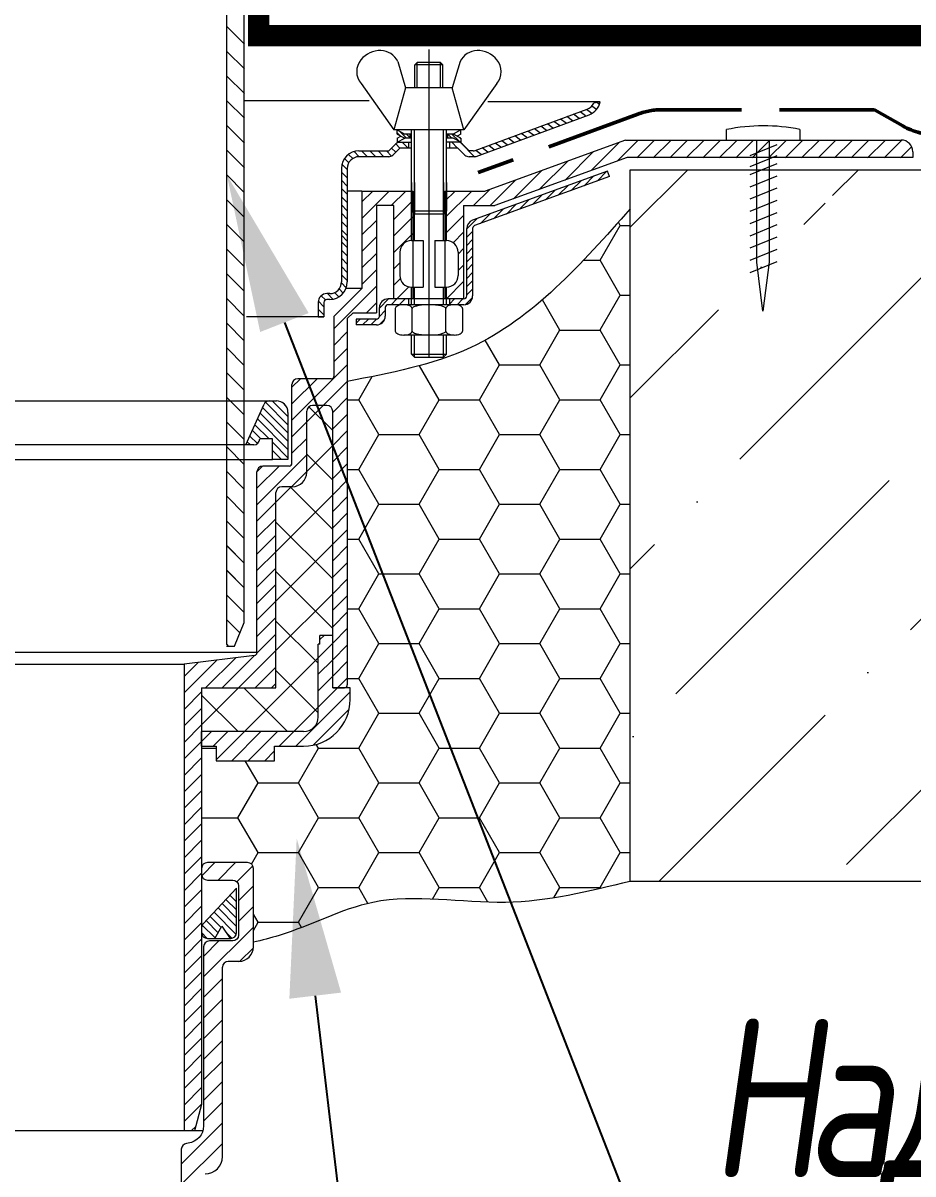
# Model space of a CAD drawing. Header units: millimetres. Extents: x 77165 to 11476408, y -193619 to 427745.
# Drawn here: x 394020 to 394722, y 386818 to 387726 of the extents above; entities that cross this region are included whole.
import ezdxf
from ezdxf import colors
from ezdxf.entities.mleader import LeaderData, LeaderLine
from ezdxf.math import Vec2, Vec3

# ---------------------------------------------------------------- set-up
doc = ezdxf.new("R2010")
doc.units = ezdxf.units.MM
doc.linetypes.add('ГОСТ 2.303 4', pattern=[7, 5, -2, 0])
doc.layers.add('АР_Кровельный аэратор', color=250, linetype='Continuous')
doc.layers.add('Штриховка', color=253, linetype='Continuous', lineweight=13)
doc.styles.add('Архитект', font='isocpeur.ttf', dxfattribs={"width": 0.8, "oblique": 8})

msp = doc.modelspace()

# ---------------------------------------------------------------- hatches: boundary and pattern name
at = {"layer": 'АР_Кровельный аэратор', "lineweight": 15}
h = msp.add_hatch(dxfattribs=at)
h.set_pattern_fill('ANSI36', color=256, scale=30, style=0)
h.set_pattern_definition([(45, (-416449.63, 161904.75), (50.513941, 185.217782), [238.125, -47.625, 0, -47.625])])
h.paths.add_polyline_path([(396405.36929, 387048.99905), (396405.36929, 387610.59651), (394665.42928, 387610.59651), (394658.68576, 387607.83913), (394658.68576, 387585.34174), (394655.6997, 387561.45328), (394652.71365, 387585.34174), (394652.71365, 387610.59651), (394498.97361, 387610.59651), (394498.98108, 387048.99905)])
h = msp.add_hatch(dxfattribs=at)
h.set_pattern_fill('HONEY', color=256, scale=10, style=0)
h.set_pattern_definition([(0, (-415419.628, 161766.898), (47.625, 27.49630645), [31.75, -63.5]), (120, (-415419.628, 161766.898), (-47.6249999, 27.4963066), [31.75, -63.5]), (60, (-415419.628, 161766.898), (1e-07, 54.9926131), [-63.5, 31.75])])
edge = h.paths.add_edge_path()
edge.add_spline(control_points=[(394498.97361, 387579.64516), (394460.65773, 387536.42896), (394399.13654, 387467.03967), (394309.57936, 387449.99331), (394275.79909, 387443.56356)], knot_values=[0, 0, 0, 0, 5.95344387, 9.559038453, 9.559038453, 9.559038453, 9.559038453], degree=3, periodic=0)
edge.add_line((394275.79909, 387443.56356), (394275.79909, 387203.99417))
edge.add_arc((394273.4994, 387203.99417), 2.29969, -90, 0, ccw=False)
edge.add_line((394273.4994, 387201.69448), (394278.0972, 387201.69448))
edge.add_line((394278.0972, 387201.69448), (394278.0972, 387192.49571))
edge.add_arc((394241.30213, 387192.49571), 36.79506, -90, 0, ccw=False)
edge.add_line((394241.30213, 387155.70065), (394218.27114, 387155.70065))
edge.add_line((394218.27114, 387155.70065), (394218.27114, 387144.20219))
edge.add_line((394218.27114, 387144.20219), (394171.57302, 387144.20219))
edge.add_line((394171.57302, 387144.20219), (394172.27139, 387144.90056))
edge.add_line((394172.27139, 387144.90056), (394172.27139, 387155.70065))
edge.add_line((394172.27139, 387155.70065), (394160.81451, 387155.70065))
edge.add_line((394160.81451, 387155.70065), (394160.81451, 387059.19226))
edge.add_arc((394165.41389, 387059.19226), 4.59938, 90, 180, ccw=False)
edge.add_line((394165.41389, 387063.79164), (394197.0985, 387063.79164))
edge.add_arc((394197.0985, 387059.19226), 4.59938, 0, 90, ccw=False)
edge.add_line((394201.69788, 387059.19226), (394201.69788, 387000.88088))
edge.add_spline(control_points=[(394201.69788, 387000.88088), (394208.50913, 387002.5603), (394240.70086, 387010.49766), (394302.52895, 387044.86292), (394390.81236, 387026.52849), (394449.17362, 387037.28482), (394473.13233, 387042.7838)], knot_values=[0.944337172, 0.944337172, 0.944337172, 0.944337172, 1.696341295, 4.498502558, 8.229353877, 10.851774919, 10.851774919, 10.851774919, 10.851774919], degree=3, periodic=0)
edge.add_line((394473.13233, 387042.7838), (394449.68911, 387073.58041))
edge.add_arc((394444.10311, 387073.58041), 5.586, -180, 0, ccw=False)
edge.add_arc((394444.10311, 387073.58041), 5.586, 0, 180, ccw=False)
edge.add_line((394449.68911, 387073.58041), (394473.13233, 387042.7838))
edge.add_spline(control_points=[(394473.13233, 387042.7838), (394481.7599, 387044.76399), (394490.37049, 387046.88152), (394498.98108, 387048.99905)], knot_values=[0, 0, 0, 0, 0.944337172, 0.944337172, 0.944337172, 0.944337172], degree=3, periodic=0)
edge.add_line((394498.98108, 387048.99905), (394498.97402, 387579.64562))
h = msp.add_hatch(dxfattribs=at)
h.set_pattern_fill('KOVY', color=256, scale=4.599383, style=0)
h.set_pattern_definition([(135.017967, (407386.886, 389254.393), (3.251235, 3.2532746), [])])
h.paths.add_polyline_path([(394228.96816, 387419.04415, 0.407875354), (394219.966, 387428.23793), (394214.29194, 387428.23615, 0.296041161), (394210.09223, 387425.50885), (394195.83151, 387393.50632), (394202.07269, 387393.50828, 0.417096529), (394206.67039, 387398.15433), (394216.84747, 387398.15752), (394216.85253, 387382.01195), (394228.97977, 387382.01576)])
h = msp.add_hatch(dxfattribs=at)
h.set_pattern_fill('KOVY', color=256, scale=11.498458, style=0)
h.set_pattern_definition([(45, (388075.179, 385472.03), (-8.130637, 8.130637), [])])
edge = h.paths.add_edge_path()
edge.add_line((393657.06225, 386547.7487), (393670.8604, 386547.7487))
edge.add_line((393670.8604, 386547.7487), (393670.8604, 386837.61284))
edge.add_arc((393666.26102, 386837.61284), 4.59938, 0, 82.97167671)
edge.add_line((393666.8238, 386842.17766), (393665.43029, 386842.34946))
edge.add_arc((393667.11863, 386856.04393), 13.79815, 180, 262.97167671, ccw=False)
edge.add_line((393653.32048, 386856.04393), (393653.32048, 386997.35772))
edge.add_arc((393648.7211, 386997.35772), 4.59938, 360, 450)
edge.add_line((393648.7211, 387001.95711), (393630.32357, 387001.95711))
edge.add_arc((393630.32357, 387006.55649), 4.59938, 180, 270, ccw=False)
edge.add_line((393625.72418, 387006.55649), (393625.72418, 387045.39411))
edge.add_arc((393630.32357, 387045.39411), 4.59938, 90, 180, ccw=False)
edge.add_line((393630.32357, 387049.99349), (393650.28299, 387049.99349))
edge.add_arc((393650.28299, 387054.59288), 4.59938, 270, 360)
edge.add_line((393654.88238, 387054.59288), (393654.88238, 387059.19226))
edge.add_arc((393650.28299, 387059.19226), 4.59938, 0, 90)
edge.add_line((393650.28299, 387063.79164), (393618.59839, 387063.79164))
edge.add_arc((393618.59839, 387059.19226), 4.59938, 90, 180)
edge.add_line((393613.99901, 387059.19226), (393613.99901, 386997.35772))
edge.add_arc((393625.49747, 386997.35772), 11.49846, 180, 270)
edge.add_line((393625.49747, 386985.85926), (393633.77635, 386985.85926))
edge.add_arc((393633.77635, 386981.25988), 4.59938, 0, 90, ccw=False)
edge.add_line((393638.37574, 386981.25988), (393638.37574, 386831.86452))
edge.add_arc((393652.17389, 386831.86452), 13.79815, 180, 270)
edge.add_line((393652.17389, 386818.06637), (393657.06225, 386818.06637))
edge.add_line((393657.06225, 386818.06637), (393657.06225, 386547.7487))
edge = h.paths.add_edge_path()
edge.add_line((394144.83648, 386547.7487), (394158.63463, 386547.7487))
edge.add_line((394158.63463, 386547.7487), (394158.63463, 386818.06637))
edge.add_line((394158.63463, 386818.06637), (394163.523, 386818.06637))
edge.add_arc((394163.523, 386831.86452), 13.79815, 270, 360)
edge.add_line((394177.32115, 386831.86452), (394177.32115, 386981.25988))
edge.add_arc((394181.92053, 386981.25988), 4.59938, 90, 180, ccw=False)
edge.add_line((394181.92053, 386985.85926), (394190.19942, 386985.85926))
edge.add_arc((394190.19942, 386997.35772), 11.49846, 270, 360)
edge.add_line((394201.69788, 386997.35772), (394201.69788, 387059.19226))
edge.add_arc((394197.0985, 387059.19226), 4.59938, 360, 450)
edge.add_line((394197.0985, 387063.79164), (394165.41389, 387063.79164))
edge.add_arc((394165.41389, 387059.19226), 4.59938, 90, 180)
edge.add_line((394160.81451, 387059.19226), (394160.81451, 387054.59288))
edge.add_arc((394165.41389, 387054.59288), 4.59938, 180, 270)
edge.add_line((394165.41389, 387049.99349), (394185.37332, 387049.99349))
edge.add_arc((394185.37332, 387045.39411), 4.59938, 0, 90, ccw=False)
edge.add_line((394189.9727, 387045.39411), (394189.9727, 387006.55649))
edge.add_arc((394185.37332, 387006.55649), 4.59938, -90, 0, ccw=False)
edge.add_line((394185.37332, 387001.95711), (394166.97579, 387001.95711))
edge.add_arc((394166.97579, 386997.35772), 4.59938, 90, 180)
edge.add_line((394162.37641, 386997.35772), (394162.37641, 386856.04393))
edge.add_arc((394148.57826, 386856.04393), 13.79815, -82.97167671, 0, ccw=False)
edge.add_line((394150.2666, 386842.34946), (394148.87309, 386842.17766))
edge.add_arc((394149.43587, 386837.61284), 4.59938, 97.02832329, 180)
edge.add_line((394144.83648, 386837.61284), (394144.83648, 386547.7487))

# ---------------------------------------------------------------- linework, layer by layer
for p, q in [((394180.61908, 387235.91244), (394180.78438, 387948.00094)), ((394194.40113, 387253.39108), (394194.58847, 387934.87406)), ((394194.58205, 387709.7193), (394180.77863, 387723.52272)), ((394194.57634, 387690.21149), (394180.77336, 387704.01447)), ((394340.2222, 387705.45596), (394340.20639, 387462.68608)), ((394315.60747, 387696.03284), (394321.81811, 387675.10444)), ((394331.00996, 387695.16988), (394329.1702, 387693.33013)), ((394349.40749, 387695.16988), (394331.00996, 387695.16988)), ((394331.00996, 387675.10444), (394331.00996, 387695.16988)), ((394349.40749, 387695.16988), (394351.24724, 387693.33013)), ((394349.40749, 387675.10444), (394349.40749, 387695.16988)), ((394364.82381, 387696.03284), (394358.61317, 387675.10444)), ((394194.57062, 387670.70368), (394180.76809, 387684.50621)), ((394351.24724, 387693.33013), (394329.1702, 387693.33013)), ((394329.1702, 387675.10444), (394329.1702, 387693.33013)), ((394351.24724, 387675.10444), (394351.24724, 387693.33013)), ((394286.66085, 387678.69328), (394312.61873, 387641.98889)), ((394393.77043, 387678.69328), (394367.81133, 387641.98889)), ((394321.81811, 387675.10444), (394312.61873, 387641.98889)), ((394358.61317, 387675.10444), (394321.81811, 387675.10444)), ((394367.81133, 387641.98889), (394358.61317, 387675.10444)), ((394194.5649, 387651.19587), (394180.76282, 387664.99795)), ((394376.5771, 387625.71758), (394464.98602, 387658.35508)), ((394468.7257, 387655.05028), (394464.52573, 387658.18516)), ((394472.3465, 387658.08702), (394468.65079, 387660.84552)), ((394475.28199, 387664.04637), (394470.20182, 387663.23867)), ((394474.69488, 387662.0735), (394472.61896, 387663.62298)), ((394377.39893, 387621.11819), (394466.57888, 387654.04032)), ((394443.19688, 387645.4085), (394438.80202, 387648.68885)), ((394448.34163, 387647.30776), (394443.94676, 387650.58812)), ((394453.48637, 387649.20702), (394449.0915, 387652.48737)), ((394458.63111, 387651.10628), (394454.23625, 387654.38664)), ((394463.77585, 387653.00554), (394459.38099, 387656.28589)), ((394194.55918, 387631.68805), (394180.75754, 387645.48969)), ((394367.81133, 387641.98889), (394312.61873, 387641.98889)), ((394315.00894, 387641.98889), (394321.15117, 387638.76932)), ((394315.00894, 387638.76932), (394315.00894, 387641.98889)), ((394317.12851, 387637.6583), (394315.00894, 387639.77788)), ((394322.48932, 387635.54975), (394317.19721, 387640.84186)), ((394326.40824, 387554.67375), (394326.40824, 387641.98889)), ((394328.70793, 387554.67375), (394328.70793, 387641.98889)), ((394351.70484, 387554.67375), (394351.70484, 387641.98889)), ((394354.00454, 387554.67375), (394354.00454, 387641.98889)), ((394365.42161, 387641.98889), (394359.27938, 387638.76932)), ((394365.42161, 387638.76932), (394365.42161, 387641.98889)), ((394417.47317, 387635.9122), (394413.0783, 387639.19255)), ((394422.61791, 387637.81146), (394418.22304, 387641.09181)), ((394427.76265, 387639.71072), (394423.36779, 387642.99107)), ((394432.9074, 387641.60998), (394428.51253, 387644.89033)), ((394438.05214, 387643.50924), (394433.65727, 387646.78959)), ((394574.96221, 387634.04328), (394574.96221, 387642.27857)), ((394632.91174, 387642.40619), (394632.91174, 387634.04328)), ((394308.48398, 387625.43297), (394314.03593, 387630.98492)), ((394317.29738, 387627.73266), (394314.04053, 387630.98952)), ((394315.00894, 387638.76932), (394321.15117, 387635.54975)), ((394315.00894, 387635.54975), (394318.08005, 387637.15953)), ((394315.00894, 387635.54975), (394315.00894, 387632.33018)), ((394315.00894, 387632.33018), (394321.15117, 387635.54975)), ((394315.00915, 387632.33029), (394326.40824, 387632.33025)), ((394323.80189, 387627.73266), (394319.20251, 387632.33205)), ((394326.40824, 387638.76932), (394321.15117, 387638.76932)), ((394326.40824, 387635.54975), (394321.15117, 387635.54975)), ((394325.49725, 387635.79407), (394322.52201, 387638.76932)), ((394324.0892, 387632.33205), (394324.0892, 387627.73266)), ((394325.49725, 387635.54975), (394325.49725, 387638.76932)), ((394359.27938, 387638.76932), (394354.00454, 387638.76932)), ((394359.27938, 387635.54975), (394354.00454, 387635.54975)), ((394365.42161, 387632.33018), (394354.00454, 387632.33018)), ((394354.9333, 387638.76932), (394354.9333, 387635.54975)), ((394355.01187, 387635.54975), (394354.9333, 387635.62832)), ((394358.26413, 387635.54975), (394355.04456, 387638.76932)), ((394356.28488, 387632.33205), (394356.28488, 387627.73266)), ((394362.82895, 387627.73267), (394358.22957, 387632.33205)), ((394363.98062, 387633.0855), (394358.29681, 387638.76932)), ((394365.42161, 387635.54975), (394359.27938, 387638.76932)), ((394365.42161, 387632.33018), (394359.27938, 387635.54975)), ((394365.42161, 387638.76932), (394362.3505, 387637.15953)), ((394365.42161, 387634.89677), (394364.04932, 387636.26906)), ((394376.23257, 387620.83356), (394365.30462, 387631.76151)), ((394365.42161, 387635.54975), (394365.42161, 387632.33018)), ((394366.33814, 387630.98492), (394371.89008, 387625.43299)), ((394495.35816, 387634.04328), (394384.65707, 387593.76345)), ((394396.89419, 387628.31516), (394392.49932, 387631.59551)), ((394402.03894, 387630.21442), (394397.64407, 387633.49477)), ((394407.18368, 387632.11368), (394402.78881, 387635.39403)), ((394412.32842, 387634.01294), (394407.93355, 387637.29329)), ((394468.13458, 387609.88102), (394490.54583, 387632.29226)), ((394488.58442, 387617.32184), (394504.93792, 387633.67533)), ((394495.35816, 387634.04328), (394712.74047, 387634.04328)), ((394504.15261, 387619.88101), (394517.94694, 387633.67533)), ((394517.16165, 387619.88102), (394530.95595, 387633.67533)), ((394530.17069, 387619.88104), (394543.96498, 387633.67533)), ((394543.17973, 387619.88106), (394556.974, 387633.67533)), ((394556.18876, 387619.88108), (394569.98302, 387633.67533)), ((394569.1978, 387619.8811), (394582.99204, 387633.67533)), ((394575.18689, 387634.04328), (394632.91174, 387634.04328)), ((394582.20684, 387619.88112), (394596.00106, 387633.67533)), ((394593.59661, 387621.8791), (394614.97973, 387630.62253)), ((394595.21588, 387619.88114), (394609.01007, 387633.67533)), ((394608.22492, 387619.88115), (394622.01909, 387633.67533)), ((394621.23396, 387619.88117), (394635.02811, 387633.67533)), ((394634.24299, 387619.88119), (394648.03714, 387633.67533)), ((394647.25203, 387619.88121), (394661.04616, 387633.67533)), ((394660.26107, 387619.88123), (394674.05518, 387633.67533)), ((394673.27011, 387619.88125), (394687.06419, 387633.67533)), ((394686.27914, 387619.88126), (394700.07321, 387633.67533)), ((394699.28819, 387619.88128), (394713.07611, 387633.66921)), ((394194.55347, 387612.18024), (394180.75227, 387625.98144)), ((394280.08485, 387619.41363), (394276.77845, 387622.72003)), ((394285.16941, 387620.83358), (394281.12402, 387624.87897)), ((394284.99472, 387625.43302), (394308.48413, 387625.43312)), ((394308.48398, 387620.83359), (394284.99478, 387620.83358)), ((394291.67391, 387620.83359), (394287.07447, 387625.43303)), ((394298.17842, 387620.83359), (394293.57895, 387625.43306)), ((394304.68293, 387620.83359), (394300.08343, 387625.43308)), ((394310.64705, 387621.37398), (394306.58791, 387625.43312)), ((394314.04053, 387624.48501), (394310.78827, 387627.73727)), ((394311.73623, 387622.18072), (394317.28818, 387627.73266)), ((394326.38889, 387627.73266), (394317.28818, 387627.73266)), ((394326.38889, 387627.73266), (394326.40824, 387627.73266)), ((394363.08589, 387627.73267), (394353.98519, 387627.73266)), ((394356.32444, 387627.73267), (394356.28488, 387627.77223)), ((394363.08589, 387627.73267), (394368.63783, 387622.18073)), ((394375.80603, 387620.83356), (394371.89004, 387620.8336)), ((394374.98419, 387625.43295), (394371.89008, 387625.43299)), ((394381.45996, 387622.61738), (394377.06509, 387625.89773)), ((394386.60471, 387624.51664), (394382.20984, 387627.79699)), ((394391.74945, 387626.4159), (394387.35458, 387629.69625)), ((394447.68475, 387602.4402), (394470.09586, 387624.85131)), ((394593.59661, 387613.13016), (394614.97973, 387621.8736)), ((394712.29722, 387619.8813), (394720.9808, 387628.56488)), ((394721.93924, 387624.84451), (394721.93924, 387620.24927)), ((394271.19663, 387611.63484), (394271.19677, 387522.01784)), ((394275.79601, 387610.69345), (394271.5887, 387614.90076)), ((394276.93163, 387616.06234), (394273.59101, 387619.40296)), ((394275.79601, 387611.63482), (394275.79616, 387522.0178)), ((394496.62909, 387620.24894), (394392.23658, 387582.26499)), ((394427.2349, 387594.99938), (394449.64588, 387617.41036)), ((394721.93839, 387620.24927), (394496.62909, 387620.24894)), ((394593.56094, 387606.82277), (394614.94405, 387615.56621)), ((394194.54775, 387592.67243), (394180.747, 387606.47318)), ((394275.79602, 387604.18892), (394271.19663, 387608.78832)), ((394481.19632, 387609.5755), (394374.62388, 387570.78554)), ((394482.76943, 387605.2535), (394376.19705, 387566.46356)), ((394388.48248, 387582.26499), (394408.74594, 387602.52845)), ((394406.78506, 387587.55856), (394429.19591, 387609.9694)), ((394462.71062, 387597.95255), (394470.40622, 387605.64814)), ((394472.93747, 387601.67489), (394480.63307, 387609.37048)), ((394482.76943, 387605.2535), (394481.19632, 387609.5755)), ((394593.56094, 387597.16452), (394614.94405, 387605.90795)), ((394275.79604, 387597.6844), (394271.19665, 387602.2838)), ((394275.79605, 387591.17988), (394271.19666, 387595.77927)), ((394287.29754, 387593.76952), (394275.79601, 387593.76956)), ((394287.29754, 387593.76953), (394287.29754, 387516.75829)), ((394287.29754, 387585.15221), (394295.91406, 387593.76873)), ((394287.29754, 387572.14319), (394308.92187, 387593.76752)), ((394287.32963, 387593.76952), (394327.56643, 387593.76579)), ((394310.42637, 387582.263), (394321.92968, 387593.76631)), ((394326.40824, 387600.59444), (394326.40824, 387577.81233)), ((394327.56643, 387593.76579), (394327.55894, 387508.67992)), ((394328.70793, 387600.59444), (394328.70793, 387575.51264)), ((394351.70484, 387600.59444), (394351.70484, 387575.51264)), ((394352.86304, 387593.76345), (394352.85554, 387508.67992)), ((394352.86118, 387572.66173), (394373.96289, 387593.76345)), ((394352.86232, 387585.67189), (394360.95387, 387593.76345)), ((394352.86304, 387593.76345), (394384.65707, 387593.76345)), ((394354.00454, 387600.59444), (394354.00454, 387577.81233)), ((394375.47346, 387582.26499), (394388.29597, 387595.0875)), ((394432.03007, 387586.78552), (394439.72566, 387594.48111)), ((394442.25692, 387590.50786), (394449.95251, 387598.20346)), ((394452.48377, 387594.2302), (394460.17937, 387601.9258)), ((394593.56094, 387587.50626), (394614.94405, 387596.2497)), ((394194.54203, 387573.16462), (394180.74173, 387586.96492)), ((394275.79606, 387584.67536), (394271.19667, 387589.27475)), ((394312.59415, 387571.42176), (394327.56578, 387586.39339)), ((394411.57636, 387579.34083), (394419.27196, 387587.03643)), ((394421.80321, 387583.06318), (394429.49881, 387590.75877)), ((394593.56094, 387577.848), (394614.94405, 387586.59144)), ((394275.79608, 387578.17084), (394271.19669, 387582.77023)), ((394275.79609, 387571.66631), (394271.1967, 387576.2657)), ((394312.59415, 387582.263), (394298.7906, 387582.263)), ((394298.7906, 387582.263), (394298.79809, 387497.73491)), ((394312.5942, 387508.67992), (394312.59415, 387582.263)), ((394328.70793, 387575.51264), (394326.40824, 387577.81233)), ((394354.00454, 387577.81233), (394326.40824, 387577.81233)), ((394351.70484, 387575.51264), (394328.70793, 387575.51264)), ((394351.70484, 387575.51264), (394354.00454, 387577.81233)), ((394367.57393, 387582.26499), (394367.57399, 387508.67992)), ((394367.57393, 387582.26499), (394392.23658, 387582.26499)), ((394380.8958, 387568.17381), (394388.5914, 387575.8694)), ((394391.12266, 387571.89615), (394398.81825, 387579.59174)), ((394401.34951, 387575.61849), (394409.0451, 387583.31409)), ((394593.56094, 387568.18975), (394614.94405, 387576.93319)), ((394194.53632, 387553.6568), (394180.73645, 387567.45667)), ((394275.7961, 387565.16179), (394271.19671, 387569.76118)), ((394287.29754, 387559.13417), (394298.79164, 387570.62826)), ((394312.59416, 387558.41275), (394327.56463, 387573.38323)), ((394352.86003, 387559.65157), (394367.57394, 387574.36547)), ((394370.08448, 387563.86699), (394378.36455, 387572.14706)), ((394593.56094, 387558.53149), (394614.94405, 387567.27493)), ((394275.79612, 387558.65726), (394271.19672, 387563.25666)), ((394275.79613, 387554.32047), (394271.19674, 387558.91986)), ((394287.29754, 387546.12515), (394298.79279, 387557.6204)), ((394312.59417, 387545.40374), (394327.56349, 387560.37306)), ((394359.24946, 387553.03197), (394367.57395, 387561.35646)), ((394370.08484, 387510.98108), (394370.08447, 387564.3025)), ((394370.08452, 387557.36252), (394374.68393, 387561.96193)), ((394374.68391, 387564.30255), (394374.68428, 387510.98111)), ((394593.56094, 387548.87324), (394614.94405, 387557.61668)), ((394275.79611, 387549.13493), (394271.19672, 387553.73433)), ((394326.40824, 387554.67375), (394335.607, 387554.67375)), ((394335.607, 387554.67375), (394335.607, 387517.87868)), ((394344.80577, 387554.67375), (394344.80577, 387517.87868)), ((394344.80577, 387554.67375), (394354.00454, 387554.67375)), ((394363.2033, 387543.97679), (394367.57396, 387548.34746)), ((394370.08456, 387550.85806), (394374.68397, 387555.45747)), ((394370.08461, 387544.35359), (394374.68402, 387548.953)), ((394194.5306, 387534.14899), (394180.73118, 387547.94841)), ((394275.79612, 387542.63041), (394271.19673, 387547.2298)), ((394275.79613, 387536.12589), (394271.19674, 387540.72528)), ((394287.29754, 387533.11613), (394298.79394, 387544.61253)), ((394317.20947, 387545.47498), (394317.20947, 387527.07745)), ((394363.2033, 387545.47498), (394363.2033, 387527.07745)), ((394370.08465, 387537.84912), (394374.68406, 387542.44853)), ((394593.56094, 387539.21498), (394614.94405, 387547.95842)), ((394275.79614, 387529.62136), (394271.19675, 387534.22076)), ((394287.29754, 387520.10711), (394298.79509, 387531.60466)), ((394312.59418, 387532.39473), (394317.20947, 387537.01002)), ((394363.2033, 387530.96778), (394367.57397, 387535.33845)), ((394370.0847, 387531.34466), (394374.68411, 387535.94407)), ((394593.56094, 387529.55673), (394614.94405, 387538.30017)), ((394194.52488, 387514.64118), (394180.72591, 387528.44015)), ((394275.0026, 387517.40588), (394271.16419, 387521.2443)), ((394275.79616, 387523.11684), (394271.19676, 387527.71623)), ((394312.59419, 387519.38572), (394317.60792, 387524.39945)), ((394353.92446, 387508.67992), (394367.57398, 387522.32944)), ((394370.08474, 387524.84019), (394374.68415, 387529.4396)), ((394370.08479, 387518.33573), (394374.68419, 387522.93514)), ((394261.99801, 387512.81906), (394259.69998, 387512.81906)), ((394264.45485, 387508.44011), (394260.0759, 387512.81906)), ((394265.45047, 387485.25103), (394298.79625, 387518.5968)), ((394287.29754, 387516.75829), (394265.45047, 387494.91122)), ((394269.16966, 387510.2298), (394265.77102, 387513.62845)), ((394272.65309, 387513.25089), (394269.37771, 387516.52627)), ((394287.29754, 387516.75829), (394274.75856, 387516.76827)), ((394314.8974, 387508.67992), (394324.33325, 387518.11577)), ((394326.40824, 387517.87868), (394335.607, 387517.87868)), ((394326.40824, 387504.08047), (394326.40824, 387517.87868)), ((394328.70793, 387504.08047), (394328.70793, 387517.87868)), ((394344.80577, 387517.87868), (394354.00454, 387517.87868)), ((394351.70484, 387504.08047), (394351.70484, 387517.87868)), ((394354.00454, 387504.08047), (394354.00454, 387517.87868)), ((394370.08483, 387511.83127), (394374.68424, 387516.43067)), ((394194.51917, 387495.13336), (394180.72064, 387508.93189)), ((394252.8009, 387505.91996), (394252.80095, 387494.42151)), ((394257.4003, 387502.48564), (394252.88596, 387506.99998)), ((394258.50542, 387507.88502), (394255.22207, 387511.16838)), ((394257.40029, 387505.91991), (394257.40034, 387494.42153)), ((394261.99807, 387508.21962), (394259.69997, 387508.21961)), ((394290.94338, 387497.73491), (394298.7974, 387505.58893)), ((394301.09413, 387501.38115), (394308.39398, 387508.681)), ((394327.55716, 387508.68112), (394307.99316, 387508.681)), ((394324.09107, 387504.08171), (394307.99319, 387504.08162)), ((394310.29912, 387504.08163), (394314.89853, 387508.68104)), ((394352.85554, 387508.67992), (394312.5942, 387508.67992)), ((394316.80367, 387504.08167), (394321.40308, 387508.68108)), ((394360.1223, 387504.08047), (394320.29048, 387504.08047)), ((394324.09104, 387508.6811), (394324.09107, 387504.08171)), ((394352.85336, 387504.0819), (394324.09107, 387504.08171)), ((394340.20641, 387504.08047), (394340.20639, 387504.08047)), ((394340.20643, 387504.08047), (394340.20641, 387504.08047)), ((394356.28675, 387504.08192), (394352.85336, 387504.0819)), ((394367.78516, 387508.68137), (394352.85376, 387508.68128)), ((394367.57399, 387508.67992), (394352.85554, 387508.67992)), ((394356.28672, 387508.6813), (394356.28675, 387504.08192)), ((394356.28675, 387504.53769), (394360.43038, 387508.68133)), ((394367.78525, 387504.08199), (394356.28675, 387504.08192)), ((394362.33552, 387504.08196), (394366.93494, 387508.68137)), ((394366.93348, 387508.67992), (394367.57399, 387509.32043)), ((394368.93687, 387504.17879), (394374.58747, 387509.8294)), ((394257.40033, 387495.9811), (394252.80093, 387500.5805)), ((394252.80095, 387494.42151), (394257.40034, 387494.42151)), ((394265.45047, 387447.99197), (394265.45047, 387494.91123)), ((394275.79909, 387493.13687), (394280.3971, 387497.73491)), ((394280.3971, 387497.73491), (394298.79809, 387497.73491)), ((394301.09187, 387494.87438), (394305.69352, 387499.47603)), ((394301.09414, 387494.9767), (394301.09413, 387501.78188)), ((394305.69352, 387501.78191), (394305.69353, 387494.97672)), ((394313.65183, 387501.00289), (394313.65183, 387483.24126)), ((394326.92911, 387483.24125), (394326.92911, 387501.00277)), ((394353.48366, 387483.24102), (394353.48366, 387501.02924)), ((394366.76094, 387501.00289), (394366.76094, 387483.24126)), ((394194.51345, 387475.62555), (394180.71536, 387489.42364)), ((394275.79909, 387493.13687), (394275.79909, 387203.99417)), ((394298.79446, 387492.67699), (394282.69946, 387492.6769)), ((394282.69946, 387492.6769), (394282.69949, 387488.07753)), ((394282.69948, 387489.49101), (394285.8854, 387492.67693)), ((394298.79448, 387488.07761), (394282.69949, 387488.07753)), ((394287.79053, 387488.07755), (394292.38994, 387492.67696)), ((394294.29507, 387488.07759), (394298.89676, 387492.67927)), ((394301.25225, 387488.53025), (394305.24088, 387492.51888)), ((394265.45047, 387472.24201), (394275.79909, 387482.59062)), ((394360.1223, 387480.16368), (394320.29047, 387480.16368)), ((394326.40824, 387464.98578), (394326.40824, 387480.16368)), ((394328.70793, 387462.68608), (394328.70793, 387480.16368)), ((394351.70484, 387462.68608), (394351.70484, 387480.16368)), ((394354.00454, 387464.98578), (394354.00454, 387480.16368)), ((394194.50773, 387456.11774), (394180.71009, 387469.91538)), ((394265.45047, 387459.23298), (394275.79909, 387469.58159)), ((394328.70793, 387462.68608), (394326.40824, 387464.98578)), ((394326.40824, 387464.98578), (394354.00454, 387464.98578)), ((394328.70793, 387462.68608), (394351.70484, 387462.68608)), ((394351.70484, 387462.68608), (394354.00454, 387464.98578)), ((394194.50201, 387436.60993), (394180.70482, 387450.40712)), ((394232.10495, 387412.87844), (394275.79909, 387456.57258)), ((394232.10495, 387438.89648), (394238.90074, 387445.69227)), ((394232.10495, 387425.88746), (394251.90976, 387445.69227)), ((394232.10495, 387379.00122), (394232.10495, 387441.09289)), ((394244.75147, 387445.69227), (394236.70255, 387445.69227)), ((394263.15078, 387445.69227), (394236.70433, 387445.69227)), ((394263.15078, 387445.69227), (394236.70433, 387445.69227)), ((394256.77064, 387424.53511), (394275.79909, 387443.56356)), ((394194.4963, 387417.10211), (394180.69954, 387430.89887)), ((394264.29738, 387419.05283), (394275.79909, 387430.55454)), ((393603.36973, 387428.14037), (394214.29194, 387428.23615)), ((394195.83151, 387393.50632), (394210.09223, 387425.50885)), ((394214.29194, 387428.23615), (394219.966, 387428.23793)), ((394243.82854, 387411.59301), (394256.77064, 387424.53511)), ((394264.2958, 387404.74396), (394245.53134, 387423.50842)), ((394259.69799, 387424.53511), (394248.42951, 387424.53511)), ((394228.96816, 387419.04415), (394228.97977, 387382.01792)), ((394243.83012, 387371.87218), (394243.83012, 387419.93573)), ((394264.29738, 387201.69448), (394264.29738, 387419.93573)), ((394264.29738, 387406.04381), (394275.79909, 387417.54552)), ((394194.49058, 387397.5943), (394180.69427, 387411.39061)), ((394232.10495, 387399.86942), (394243.83012, 387411.59459)), ((394264.29738, 387393.03479), (394275.79909, 387404.5365)), ((394216.84747, 387398.15752), (394206.67061, 387398.15433)), ((394206.67061, 387398.15433), (394206.67063, 387398.1091)), ((394216.85253, 387382.01195), (394216.84747, 387398.15752)), ((394232.10495, 387386.8604), (394243.83012, 387398.58557)), ((394195.83151, 387393.50632), (393621.84105, 387393.41632)), ((394194.48486, 387378.08649), (394180.689, 387391.88235)), ((394202.07269, 387393.50828), (394195.83151, 387393.50632)), ((394204.50865, 387346.25508), (394243.83012, 387385.57655)), ((394243.82854, 387372.56595), (394264.2958, 387393.03321)), ((394264.2958, 387365.71691), (394243.82854, 387386.18416)), ((394264.29738, 387380.02577), (394275.79909, 387391.52748)), ((393600.82363, 387381.91537), (394216.85253, 387382.01195)), ((394204.50865, 387359.2641), (394221.94607, 387376.70153)), ((394204.51195, 387372.27642), (394208.93375, 387376.69822)), ((394229.80526, 387376.70153), (394209.10803, 387376.70153)), ((394228.97977, 387382.01576), (394216.85253, 387382.01195)), ((394264.29738, 387367.01675), (394275.79909, 387378.51846)), ((394194.47915, 387358.57868), (394180.68373, 387372.3741)), ((394204.50865, 387229.50413), (394204.50865, 387372.10215)), ((394231.6363, 387360.37372), (394243.83012, 387372.56753)), ((394219.45181, 387348.18922), (394231.86627, 387360.60369)), ((394232.33167, 387360.37372), (394224.05278, 387360.37372)), ((394264.2958, 387326.68985), (394230.38195, 387360.60369)), ((394264.29738, 387354.00773), (394275.79909, 387365.50944)), ((394194.47343, 387339.07086), (394180.67845, 387352.86584)), ((394204.50865, 387333.24606), (394219.45339, 387348.1908)), ((394219.45181, 387309.16217), (394264.2958, 387354.00615)), ((394219.45339, 387201.69448), (394219.45339, 387355.77434)), ((394264.29738, 387340.99871), (394275.79909, 387352.50042)), ((394264.29738, 387327.98969), (394275.79909, 387339.4914)), ((394194.46771, 387319.56305), (394180.67318, 387333.35758)), ((394204.50865, 387320.23704), (394219.45339, 387335.18179)), ((394264.2958, 387287.66279), (394219.45181, 387332.50677)), ((394204.50865, 387307.22802), (394219.45339, 387322.17277)), ((394264.29738, 387314.98067), (394275.79909, 387326.48238)), ((394194.462, 387300.05524), (394180.66791, 387313.84932)), ((394219.45181, 387270.13511), (394264.2958, 387314.97909)), ((394264.29738, 387301.97165), (394275.79909, 387313.47336)), ((394204.50865, 387294.219), (394219.45339, 387309.16375)), ((394194.45628, 387280.54743), (394180.66264, 387294.34107)), ((394204.50865, 387281.20998), (394219.45339, 387296.15472)), ((394264.29738, 387288.96263), (394275.79909, 387300.46434)), ((394264.2958, 387248.63573), (394219.45181, 387293.47971)), ((394264.29738, 387275.95361), (394275.79909, 387287.45532)), ((394204.50865, 387268.20096), (394219.45339, 387283.1457)), ((394219.45181, 387231.10805), (394264.2958, 387275.95203)), ((394204.50865, 387255.19194), (394219.45339, 387270.13669)), ((394264.29738, 387262.94459), (394275.79909, 387274.4463)), ((394264.29738, 387249.93557), (394275.79909, 387261.43728)), ((394186.67904, 387234.64283), (394194.40113, 387253.39108)), ((394204.50865, 387242.18292), (394219.45339, 387257.12767)), ((394252.80059, 387221.10388), (394219.45181, 387254.45266)), ((394264.29738, 387236.92655), (394275.79909, 387248.42826)), ((394204.48056, 387229.14582), (394219.45339, 387244.11865)), ((394254.1804, 387239.8186), (394257.45073, 387243.08893)), ((394254.1804, 387236.18985), (394254.1804, 387243.08893)), ((394264.29905, 387243.08893), (394254.1804, 387243.08893)), ((394264.29905, 387201.69448), (394264.29905, 387243.08893)), ((394180.60299, 387234.64283), (394186.67904, 387234.64283)), ((394190.03825, 387201.69448), (394219.45339, 387231.10963)), ((394252.80059, 387225.42977), (394264.29905, 387236.92822)), ((394254.1804, 387236.18985), (394252.80059, 387236.18985)), ((394252.80059, 387178.69757), (394252.80059, 387236.18985)), ((394264.29738, 387223.91753), (394275.79909, 387235.41924)), ((393611.18824, 387229.80861), (394204.50865, 387229.80883)), ((394202.4875, 387227.22137), (394147.01636, 387220.45287)), ((394147.01636, 387197.69965), (394172.93172, 387223.61502)), ((394147.01636, 387210.70867), (394158.11476, 387221.80708)), ((394164.02021, 387201.69448), (394187.74869, 387225.42296)), ((394177.02923, 387201.69448), (394202.56727, 387227.23252)), ((394194.56993, 387167.19911), (394252.80059, 387225.42977)), ((394252.80059, 387212.42075), (394264.29905, 387223.91921)), ((394264.29738, 387210.90851), (394275.79909, 387222.41022)), ((393668.68053, 387220.45287), (394147.01636, 387220.45287)), ((394147.01636, 387220.38253), (394147.01636, 386852.14137)), ((394203.04726, 387201.69448), (394219.45339, 387218.10061)), ((394252.80059, 387182.07681), (394219.45181, 387215.42559)), ((394216.05628, 387201.69448), (394219.45339, 387205.09159)), ((394252.80059, 387199.41172), (394264.29905, 387210.91018)), ((394268.09237, 387201.69448), (394275.79909, 387209.4012)), ((394147.01636, 387184.69063), (394160.81451, 387198.48878)), ((394160.81293, 387172.46916), (394190.03825, 387201.69448)), ((394189.62418, 387167.19911), (394160.81293, 387196.01036)), ((394160.81451, 387201.69448), (394219.45339, 387201.69448)), ((394160.81451, 387201.69448), (394160.81451, 386872.83859)), ((394228.65124, 387167.19911), (394194.15587, 387201.69448)), ((394235.10755, 387155.70065), (394278.0972, 387198.69029)), ((394252.80059, 387186.4027), (394268.09237, 387201.69448)), ((394264.29738, 387201.69448), (394273.4994, 387201.69448)), ((394278.0972, 387201.69448), (394264.29905, 387201.69448)), ((394278.0972, 387192.49571), (394278.0972, 387201.69448)), ((394147.01636, 387171.68162), (394160.81451, 387185.47976)), ((394233.59699, 387167.19911), (394252.80059, 387186.4027)), ((394248.91213, 387156.49621), (394277.30164, 387184.88572)), ((394147.01636, 387158.6726), (394160.81451, 387172.47075)), ((394160.81293, 387159.46014), (394168.55189, 387167.19911)), ((394160.81293, 387155.70065), (394160.81293, 387167.19911)), ((394241.30213, 387167.19911), (394160.81293, 387167.19911)), ((394170.06245, 387155.70065), (394181.56091, 387167.19911)), ((394172.27139, 387144.90056), (394194.56993, 387167.19911)), ((394184.58203, 387144.20219), (394207.57895, 387167.19911)), ((394197.59106, 387144.20219), (394220.58797, 387167.19911)), ((394222.09853, 387155.70065), (394233.59699, 387167.19911)), ((394147.01636, 387145.66358), (394160.81451, 387159.46173)), ((394160.81293, 387155.70065), (394172.27139, 387155.70065)), ((394172.27139, 387155.70065), (394172.27139, 387144.20219)), ((394210.60008, 387144.20219), (394218.27114, 387151.87326)), ((394218.27114, 387144.20219), (394218.27114, 387155.70065)), ((394218.27114, 387155.70065), (394241.30213, 387155.70065)), ((394147.01636, 387132.65455), (394160.81451, 387146.4527)), ((394172.27139, 387144.20219), (394218.27114, 387144.20219)), ((394147.01636, 387119.64553), (394160.81451, 387133.44368)), ((394147.01636, 387106.63652), (394160.81451, 387120.43466)), ((394147.01636, 387093.6275), (394160.81451, 387107.42565)), ((394147.01636, 387080.61848), (394160.81451, 387094.41663)), ((394147.01636, 387067.60946), (394160.81451, 387081.40761)), ((394147.01636, 387054.60044), (394160.81451, 387068.39859)), ((394147.01636, 387041.59142), (394160.81451, 387055.38957)), ((394147.01636, 387028.5824), (394160.81451, 387042.38054)), ((394147.01636, 387015.57338), (394160.81451, 387029.37153)), ((394147.01636, 387002.56436), (394160.81451, 387016.36251)), ((394147.01636, 386989.55534), (394160.81451, 387003.35349)), ((394147.01636, 386976.54632), (394160.81451, 386990.34447)), ((394147.01636, 386963.5373), (394160.81451, 386977.33545)), ((394177.32115, 386831.86452), (394177.32115, 386981.25988)), ((394147.01636, 386950.52828), (394160.81451, 386964.32643)), ((394147.01636, 386937.51926), (394160.81451, 386951.31741)), ((394147.01636, 386924.51024), (394160.81451, 386938.30839)), ((394147.01636, 386911.50122), (394160.81451, 386925.29937)), ((394147.01636, 386898.4922), (394160.81451, 386912.29035)), ((394147.01636, 386885.48318), (394160.81451, 386899.28133)), ((394147.01636, 386872.47416), (394160.81451, 386886.27231)), ((394147.01636, 386859.46514), (394160.81451, 386873.26329)), ((394160.81451, 386872.83859), (394155.2687, 386852.14137)), ((394161.81302, 386852.14137), (393660.42818, 386852.14137)), ((394152.70161, 386852.14137), (394156.20833, 386855.64809))]:
    msp.add_line(p, q, dxfattribs=at)
at = {"layer": 'АР_Кровельный аэратор', "lineweight": 15, "const_width": 16.8, "flags": 128}
msp.add_lwpolyline([(394205.95435, 387927.03264), (394205.95435, 387716.45129), (394771.56599, 387716.38918), (394836.65722, 387671.32593), (395315.89264, 387671.32593), (395315.89264, 387671.32593)], dxfattribs=at)
at = {"layer": 'АР_Кровельный аэратор', "lineweight": 15}
for points in [[(394292.94514, 387664.92913), (394194.52317, 387664.95797)], [(394475.28199, 387664.04637), (394386.72787, 387664.04637)], [(394608.55351, 387634.04328), (394608.55351, 387537.62481), (394603.72438, 387498.99179), (394598.89525, 387537.62481), (394598.89525, 387634.04328)], [(396405.36929, 387048.99905), (394498.98108, 387048.99905), (394498.97361, 387610.59651), (396405.36929, 387610.59651)], [(394257.40034, 387494.42151), (394196.13644, 387494.43946)], [(394180.62443, 387313.95954), (394194.41481, 387300.18848)], [(394180.61908, 387294.45178), (394194.40946, 387280.68071)], [(394180.62443, 387274.93332), (394194.41481, 387261.16226)], [(394180.62443, 387255.42021), (394190.97829, 387245.08085)], [(394180.61908, 387235.91244), (394181.89047, 387234.64283)], [(394188.4108, 387019.94164), (394176.93163, 387031.42079)], [(394188.4108, 387026.44614), (394180.08259, 387034.77435)], [(394188.4108, 387032.95065), (394183.23354, 387038.1279)], [(394176.2158, 387012.62309), (394167.47877, 387021.36013)], [(394188.18074, 387007.16267), (394170.62973, 387024.71368)], [(394188.41079, 387013.43713), (394173.78068, 387028.06724)], [(394171.50613, 387004.32375), (394161.30921, 387014.52067)], [(394173.86096, 387008.47342), (394164.32782, 387018.00657)], [(394171.32222, 387003.99966), (394176.85443, 387013.74847)], [(394176.85443, 387013.74847), (394183.43501, 387003.99966)], [(394165.32571, 387003.99966), (394160.81537, 387008.51)], [(394184.74374, 387004.09515), (394180.51837, 387008.32053)], [(394190.19942, 386985.85926), (394181.92053, 386985.85926)]]:
    msp.add_lwpolyline(points, dxfattribs=at)
for points in [[(394201.69788, 386997.35772), (394201.69788, 387059.19226, 0.414213562), (394197.0985, 387063.79164), (394165.41389, 387063.79164, 0.414213562), (394160.81451, 387059.19226), (394160.81451, 387054.59288, 0.414213562), (394165.41389, 387049.99349), (394185.37332, 387049.99349, -0.414213562), (394189.9727, 387045.39411), (394189.9727, 387006.55649, -0.414213562), (394185.37332, 387001.95711), (394166.97579, 387001.95711)], [(394188.4108, 387043.63805), (394162.06196, 387015.59503, 0.190832272), (394160.81451, 387012.4456), (394160.81451, 387008.59905, 0.414213562), (394165.41389, 387003.99966), (394183.8114, 387003.99966, 0.414213343), (394188.41078, 387008.59904), (394188.4108, 387043.63805)], [(394162.37641, 386997.35772), (394162.37641, 386856.04393, -0.378724792), (394150.2666, 386842.34946), (394148.87309, 386842.17766, 0.378724792), (394144.83648, 386837.61284), (394144.83648, 386547.7487)]]:
    msp.add_lwpolyline(points, format="xyb", dxfattribs=at)
for centre, radius, start, end in [((394302.2715, 387684.18268), 20.51733, 89.90861601, 139.911749), ((394301.76713, 387689.33241), 15.37696, 25.83269993, 87.99833772), ((394378.64066, 387689.35362), 15.34657, 91.79723756, 154.20035138), ((394378.16958, 387684.17531), 20.51733, 40.077128, 90.08026101), ((394297.6236, 387688.09494), 14.44206, 139.91175205, 220.61643358), ((394382.80769, 387688.09494), 14.44206, 319.35425897, 40.088251), ((394461.80031, 387666.98459), 9.19877, 290.26239187, 335.96971389), ((394461.80031, 387666.98459), 13.79815, 290.26239187, 347.70512088), ((394604.25252, 387499.05896), 146.18406, 78.69399623, 101.55835957), ((394317.28818, 387627.73266), 4.59938, 90, 135), ((394363.08589, 387627.73266), 4.59938, 45, 90), ((394712.74047, 387624.84451), 9.19877, 0, 90), ((394284.99478, 387611.63487), 13.79815, 90.00024799, 180.000111), ((394284.99478, 387611.63482), 9.19877, 90, 180), ((394308.48398, 387625.43297), 4.59938, 270.00002, 315), ((394371.89008, 387625.43299), 4.59938, 225, 269.999425), ((394374.98424, 387630.03234), 4.59938, 269.99938059, 290.26239114), ((394375.80608, 387625.43295), 4.59938, 269.99938816, 290.26239256), ((394376.98355, 387564.30254), 6.89907, 110.000359, 180.000359), ((394376.9836, 387564.30257), 2.29969, 110.000359, 180.000359), ((394326.40824, 387545.47498), 9.19877, 90, 180), ((394354.00454, 387545.47498), 9.19877, 0, 90), ((394261.99801, 387522.01783), 9.19877, 270.00002, 0.000111), ((394261.99801, 387522.01777), 13.79815, 270.00024799, 0.000111), ((394326.40824, 387527.07745), 9.19877, 180, 270), ((394354.00454, 387527.07745), 9.19877, 270, 0), ((394259.69998, 387505.91998), 6.89907, 90.00002, 180.000248), ((394259.69998, 387505.91992), 2.29969, 90.00024799, 180.000248), ((394307.99321, 387501.78193), 6.89907, 90.000359, 180.000359), ((394307.99321, 387501.78193), 2.29969, 90.000359, 180.000359), ((394317.33615, 387499.13499), 4.40248, 113.278989, 136.227101), ((394320.0743, 387492.53251), 11.54999, 88.92752199, 112.81206701), ((394320.65908, 387493.20848), 10.86226, 65.48323399, 88.88100201), ((394323.4137, 387499.35603), 4.12617, 42.36569199, 64.86233099), ((394332.37957, 387493.84169), 9.44082, 102.984478, 119.23126301), ((394339.15667, 387464.81331), 39.24979, 90.682329, 103.103462), ((394340.93876, 387462.18859), 41.88816, 77.697708, 90.1012), ((394347.67762, 387492.94392), 10.40326, 61.97031499, 77.86899), ((394356.96012, 387499.41193), 4.05854, 115.213901, 138.38834201), ((394359.76552, 387493.17964), 10.89278, 90.816089, 114.59933299), ((394360.33847, 387492.53252), 11.54998, 67.18789201, 91.072452), ((394363.07663, 387499.135), 4.40247, 43.772817, 66.720966), ((394367.78515, 387510.98106), 2.29969, 270.000359, 0.000359), ((394367.7852, 387510.98106), 6.89907, 270.000359, 0.000359), ((394298.79445, 387494.97668), 2.29969, 270.00024699, 0.000359), ((394298.79445, 387494.97668), 6.89907, 270.000234, 0.000359), ((394315.42238, 387500.94048), 1.77164, 135.57280301, 177.981091), ((394325.17442, 387500.94195), 1.75661, 2.848292, 42.845413), ((394327.79799, 387500.98142), 0.8684, 140.19469899, 180.320658), ((394328.94832, 387500.04702), 2.35038, 120.108524, 140.648135), ((394351.34781, 387499.91336), 2.52683, 40.725023, 61.16646199), ((394352.59952, 387500.97802), 0.88366, 359.905788, 41.360117), ((394355.20188, 387500.95683), 1.71809, 137.96979801, 179.342441), ((394364.9904, 387500.94048), 1.77164, 2.018769, 44.427107), ((394315.42237, 387483.30367), 1.77164, 182.018678, 224.427065), ((394317.33614, 387485.10915), 4.40247, 223.77277799, 246.720954), ((394319.42455, 387489.61403), 9.36698, 245.87672401, 259.701667), ((394320.26154, 387493.74223), 13.57858, 259.34088999, 270.122075), ((394320.5698, 387491.42291), 11.25673, 269.944028, 293.50284), ((394323.30599, 387485.02965), 4.30286, 294.040756, 316.614974), ((394325.15444, 387483.30781), 1.77686, 316.023858, 357.00404), ((394327.89305, 387483.29515), 0.96679, 184.759714, 225.499381), ((394329.36158, 387484.70755), 3.00404, 224.403791, 243.400092), ((394333.34706, 387492.99503), 12.19975, 244.09116999, 258.99501999), ((394338.34648, 387515.4554), 35.20691, 257.98609899, 265.302468), ((394340.17044, 387534.71416), 54.55087, 265.04972799, 270.507105), ((394340.86099, 387522.8072), 42.64226, 269.722852, 282.034642), ((394347.51472, 387491.74359), 10.8741, 281.873227, 297.379072), ((394351.25133, 387484.45021), 2.67957, 298.14892201, 317.895526), ((394352.56849, 387483.2771), 0.91588, 317.09592899, 357.757023), ((394355.22857, 387483.29678), 1.74579, 181.82233, 222.962059), ((394357.02841, 387484.92302), 4.1714, 222.460434, 245.328084), ((394359.80145, 387491.22785), 11.05877, 245.90771901, 269.566659), ((394360.33848, 387491.71162), 11.54997, 268.927568, 292.81213799), ((394363.07663, 387485.10914), 4.40247, 293.27906499, 316.22724), ((394364.9904, 387483.30367), 1.77163, 315.57295499, 357.981325), ((394236.70433, 387441.09289), 4.59938, 90, 180), ((394263.15078, 387447.99197), 2.29969, 270, 0), ((394214.29338, 387423.63677), 4.59938, 90.01796672, 155.98165491), ((394219.76939, 387419.04127), 9.19877, 0.01796672, 90.01796672), ((394248.42951, 387419.93573), 4.59938, 90, 180), ((394259.69799, 387419.93573), 4.59938, 0, 90), ((394202.07124, 387398.10766), 4.59938, 270.01796672, 0.01796672), ((394209.10803, 387372.10215), 4.59938, 90, 180), ((394229.80526, 387379.00122), 2.29969, 270, 0), ((394232.33167, 387371.87218), 11.49846, 270, 0), ((394224.05278, 387355.77434), 4.59938, 90, 180), ((394202.20896, 387229.50413), 2.29969, 276.95675301, 0), ((394273.4994, 387203.99417), 2.29969, 270, 0), ((394241.30213, 387192.49571), 36.79506, 270, 0), ((394241.30213, 387178.69757), 11.49846, 270, 0), ((394166.97579, 386997.35772), 4.59938, 90.00000011, 180), ((394190.19942, 386997.35772), 11.49846, 270.00000031, 0.00000021), ((394181.92053, 386981.25988), 4.59938, 90.00000011, 180), ((394163.523, 386831.86452), 13.79815, 270, 0)]:
    msp.add_arc(centre, radius, start, end, dxfattribs=at)
for points in [[(394498.97361, 387579.64516), (394373.1511, 387470.29985), (394275.79909, 387443.56356)], [(394498.98108, 387048.99905), (394400.50004, 387032.40541), (394296.03621, 387032.40541), (394222.04087, 387006.31437), (394201.69788, 387000.88088)]]:
    msp.add_spline(points, degree=3, dxfattribs=at)
at = {"layer": 'Штриховка', "color": 6, "linetype": 'ГОСТ 2.303 4', "lineweight": 50, "ltscale": 15}
msp.add_lwpolyline([(396404.97367, 387637.75395), (394741.97495, 387637.75395, -0.131005011), (394714.09851, 387645.1854), (394691.83833, 387657.96187), (394524.3821, 387657.96187, 0.088161098), (394505.08858, 387654.53334), (394379.08809, 387608.29168)], format="xyb", dxfattribs=at)

# ---------------------------------------------------------------- leaders
at = {"layer": 'АР_Кровельный аэратор', "lineweight": 15}
ml = msp.add_multileader_mtext('Standard', dxfattribs=at)
ml.set_content('{\\T0.85;Надставной элемент}', color=256, style='Архитект')
ml.set_leader_properties()
ml.build(insert=Vec2(0, 0))
ml.multileader.update_dxf_attribs({"text_left_attachment_type": 6, "text_right_attachment_type": 6, "dogleg_length": 50, "arrow_head_size": 125})
ctx = ml.context
ctx.base_point, ctx.char_height, ctx.arrow_head_size, ctx.landing_gap_size, ctx.plane_origin = Vec3(394548.98394, 386790.67407), 125, 125, 12.5, Vec3(397479.05009, 384487.67216)
ctx.left_attachment, ctx.right_attachment = 6, 6
notes = []
notes.append((ctx, [(1, (1, 1, 0), (394498.98394, 386790.67407), (1, 0), 50, [(0, [(394180.747, 387606.47318)], 0, [])])]))
ctx.mtext.insert, ctx.mtext.flow_direction = Vec3(394561.48394, 386940.67407), 5
ml = msp.add_multileader_mtext('Standard', dxfattribs=at)
ml.set_content('{\\T0.85;Зазор заполнить монтажной пеной}', color=256, style='Архитект')
ml.set_leader_properties()
ml.build(insert=Vec2(0, 0))
ml.multileader.update_dxf_attribs({"text_left_attachment_type": 6, "text_right_attachment_type": 6, "dogleg_length": 50, "arrow_head_size": 125})
ctx = ml.context
ctx.base_point, ctx.char_height, ctx.arrow_head_size, ctx.landing_gap_size, ctx.plane_origin = Vec3(394358.97743, 386462.09316), 125, 125, 12.5, Vec3(397559.72597, 383989.67487)
ctx.left_attachment, ctx.right_attachment = 6, 6
notes.append((ctx, [(1, (1, 1, 0), (394308.97743, 386462.09316), (1, 0), 50, [(0, [(394235.86208, 387082.91509)], 0, [])])]))
ctx.mtext.insert, ctx.mtext.flow_direction = Vec3(394371.47743, 386624.59316), 5
for ctx, leaders in notes:
    for number, flags, end, landing, length, lines in leaders:
        leader = LeaderData()
        leader.index, (leader.has_last_leader_line, leader.has_dogleg_vector, leader.attachment_direction) = number, flags
        leader.last_leader_point, leader.dogleg_vector, leader.dogleg_length = Vec3(end), Vec3(landing), length
        for number, points, colour, breaks in lines:
            line = LeaderLine()
            line.index, line.vertices, line.color, line.breaks = number, Vec3.list(points), colors.encode_raw_color(colour), breaks
            leader.lines.append(line)
        ctx.leaders.append(leader)

doc.saveas('drawing.dxf')
